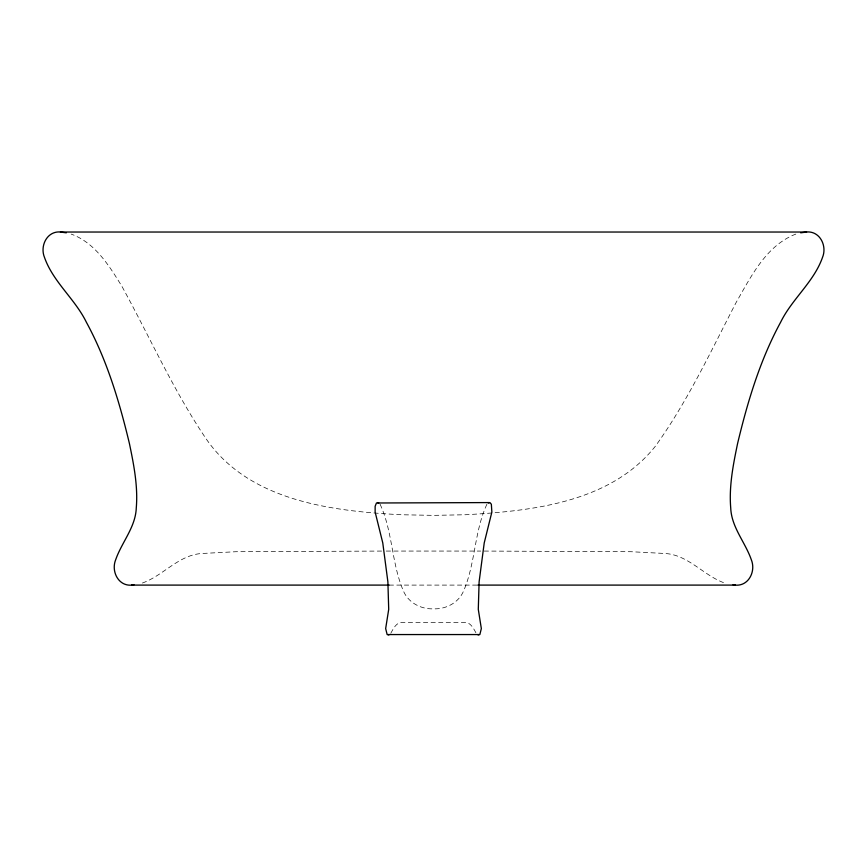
<?xml version="1.0" encoding="UTF-8"?>
<svg xmlns="http://www.w3.org/2000/svg" width="867" height="867" viewBox="0 0 867 867"><rect width="100%" height="100%" fill="white"/><g stroke="black" fill="none" stroke-linecap="round" stroke-linejoin="round"><path stroke-width="0.65" stroke-dasharray="4.33 3.25" d="M390.779 633.3C393.661 628.196 396.783 621.206 403.968 622.452L463.032 622.452C470.217 621.206 473.339 628.196 476.221 633.3M486.907 504.247C474.119 531.666 475.56 563.843 463.314 591.608C458.177 602.988 445.714 609.371 433.5 608.829C421.286 609.371 408.823 602.988 403.686 591.608C391.44 563.843 392.881 531.666 380.093 504.247M795.819 234.09C766.146 245.469 751.039 276.562 736.126 302.496C710.842 351.233 687.564 401.486 655.387 446.202C610.563 502.535 532.154 511.075 465.2 514.76L433.5 515.366L401.8 514.76C332.072 511.259 248.612 501.126 205.858 438.42C173.357 390.356 149.85 337.144 121.976 286.457C109.275 265.898 95.077 242.662 71.181 234.09M142.383 583.025C163.484 575.58 178.732 554.707 202.217 553.471L236.062 551.715L382.813 551.065M386.248 551.065L480.752 551.065M484.187 551.065L630.938 551.715L664.783 553.471C688.268 554.707 703.516 575.58 724.617 583.025M389.207 585.095L477.793 585.095"/><path stroke-width="1.3" d="M488.229 502.99L490.028 502.676L491.351 504.247L491.86 512.061L484.23 542.905L479.115 581.844L478.291 609.349L481.337 628.575L479.852 634.557L387.148 634.557L385.663 628.575L388.709 609.349L387.885 581.844L382.77 542.905L375.14 512.061L375.14 506.295L376.462 502.99L489.465 502.578M389.456 634.557L388.221 634.969M800.696 232.822L806.592 232.031L60.408 232.031L66.304 232.822M133.973 584.77L131.611 585.095L389.207 585.095M60.863 232.031C47.317 230.503 39.687 245.686 44.466 257.336C53.082 281.981 75.006 298.92 86.375 322.242C106.966 360.087 119.397 401.703 129.389 443.416C133.789 464.571 138.081 486.181 136.282 507.889C135.555 527.353 121.759 542.135 115.669 559.779C110.922 571.386 118.465 586.569 131.979 585.095M735.021 585.095C748.535 586.569 756.078 571.386 751.331 559.779C745.241 542.135 731.445 527.353 730.718 507.889C728.919 486.181 733.211 464.571 737.611 443.416C747.603 401.703 760.034 360.087 780.625 322.242C791.994 298.92 813.918 281.981 822.534 257.336C827.313 245.686 819.683 230.503 806.137 232.031M477.793 585.095L735.389 585.095L733.027 584.77M377.535 502.578L378.771 502.99M478.779 634.969L477.544 634.557"/></g></svg>
